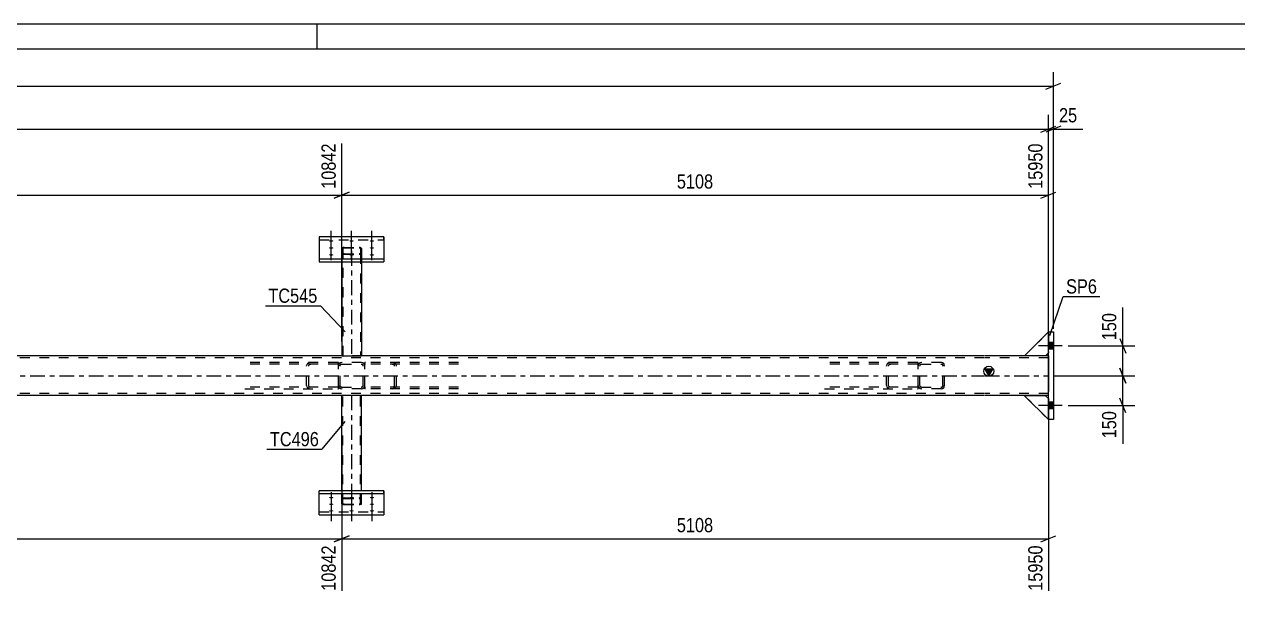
# Model space of a CAD drawing. Header units: millimetres. Extents: x 0 to 841, y 0 to 594.
# Drawn here: x 362.1 to 606.2, y 479.3 to 594 of the extents above; entities that cross this region are included whole.
import ezdxf

# ---------------------------------------------------------------- set-up
doc = ezdxf.new("R2010")
doc.units = ezdxf.units.MM
doc.linetypes.add('DXK_LINE_DOT2', pattern=[3.9198, 1.9599, -1.9599])
doc.linetypes.add('DXK_LINE_DOT3', pattern=[5.9187, 2.979, -0.9799, 0.9799, -0.9799])
doc.styles.add('Arial Narrow', font='ARIALN.TTF', dxfattribs={"height": 0.2})

# ---------------------------------------------------------------- blocks, each defined once
blk = doc.blocks.new('Unknown-761549663-1133')
at = {"color": 5, "linetype": 'Continuous'}
for p, q in [((841, 594), (0, 594)), ((421, 589), (421, 594)), ((836, 589), (5, 589))]:
    blk.add_line(p, q, dxfattribs=at)
blk = doc.blocks.new('Bolt-761549663-3953 - 3864')
at = {"linetype": 'Continuous'}
for points in [[(423.82, 550.21), (423.72, 550.22), (423.64, 550.23), (423.56, 550.24), (423.49, 550.26), (423.43, 550.29), (423.4, 550.32), (423.38, 550.35), (423.38, 550.38), (423.4, 550.41), (423.43, 550.44), (423.49, 550.46), (423.56, 550.48), (423.64, 550.5), (423.72, 550.51), (423.82, 550.51), (423.91, 550.51), (423.99, 550.5), (424.07, 550.48), (424.14, 550.46), (424.2, 550.44), (424.23, 550.41), (424.25, 550.38), (424.25, 550.35), (424.23, 550.32), (424.2, 550.29), (424.14, 550.26), (424.07, 550.24), (423.99, 550.23), (423.91, 550.22)], [(427.92, 550.21), (427.82, 550.22), (427.74, 550.23), (427.66, 550.24), (427.59, 550.26), (427.53, 550.29), (427.5, 550.32), (427.48, 550.35), (427.48, 550.38), (427.5, 550.41), (427.53, 550.44), (427.59, 550.46), (427.66, 550.48), (427.74, 550.5), (427.82, 550.51), (427.92, 550.51), (428.01, 550.51), (428.09, 550.5), (428.17, 550.48), (428.24, 550.46), (428.3, 550.44), (428.33, 550.41), (428.35, 550.38), (428.35, 550.35), (428.33, 550.32), (428.3, 550.29), (428.24, 550.26), (428.17, 550.24), (428.09, 550.23), (428.01, 550.22)], [(432.02, 550.21), (431.92, 550.22), (431.84, 550.23), (431.76, 550.24), (431.69, 550.26), (431.63, 550.29), (431.6, 550.32), (431.58, 550.35), (431.58, 550.38), (431.6, 550.41), (431.63, 550.44), (431.69, 550.46), (431.76, 550.48), (431.84, 550.5), (431.92, 550.51), (432.02, 550.51), (432.11, 550.51), (432.19, 550.5), (432.27, 550.48), (432.34, 550.46), (432.4, 550.44), (432.43, 550.41), (432.45, 550.38), (432.45, 550.35), (432.43, 550.32), (432.4, 550.29), (432.34, 550.26), (432.27, 550.24), (432.19, 550.23), (432.11, 550.22)], [(423.82, 548.81), (423.72, 548.81), (423.64, 548.82), (423.56, 548.84), (423.49, 548.86), (423.43, 548.89), (423.4, 548.91), (423.38, 548.94), (423.38, 548.98), (423.4, 549.01), (423.43, 549.04), (423.49, 549.06), (423.56, 549.08), (423.64, 549.1), (423.72, 549.11), (423.82, 549.11), (423.91, 549.11), (423.99, 549.1), (424.07, 549.08), (424.14, 549.06), (424.2, 549.04), (424.23, 549.01), (424.25, 548.98), (424.25, 548.94), (424.23, 548.91), (424.2, 548.89), (424.14, 548.86), (424.07, 548.84), (423.99, 548.82), (423.91, 548.81)], [(423.82, 547.41), (423.72, 547.41), (423.64, 547.42), (423.56, 547.44), (423.49, 547.46), (423.43, 547.48), (423.4, 547.51), (423.38, 547.54), (423.38, 547.57), (423.4, 547.6), (423.43, 547.63), (423.49, 547.66), (423.56, 547.68), (423.64, 547.7), (423.72, 547.71), (423.82, 547.71), (423.91, 547.71), (423.99, 547.7), (424.07, 547.68), (424.14, 547.66), (424.2, 547.63), (424.23, 547.6), (424.25, 547.57), (424.25, 547.54), (424.23, 547.51), (424.2, 547.48), (424.14, 547.46), (424.07, 547.44), (423.99, 547.42), (423.91, 547.41)], [(427.92, 547.41), (427.82, 547.41), (427.74, 547.42), (427.66, 547.44), (427.59, 547.46), (427.53, 547.48), (427.5, 547.51), (427.48, 547.54), (427.48, 547.57), (427.5, 547.6), (427.53, 547.63), (427.59, 547.66), (427.66, 547.68), (427.74, 547.7), (427.82, 547.71), (427.92, 547.71), (428.01, 547.71), (428.09, 547.7), (428.17, 547.68), (428.24, 547.66), (428.3, 547.63), (428.33, 547.6), (428.35, 547.57), (428.35, 547.54), (428.33, 547.51), (428.3, 547.48), (428.24, 547.46), (428.17, 547.44), (428.09, 547.42), (428.01, 547.41)], [(432.02, 548.81), (431.92, 548.81), (431.84, 548.82), (431.76, 548.84), (431.69, 548.86), (431.63, 548.89), (431.6, 548.91), (431.58, 548.94), (431.58, 548.98), (431.6, 549.01), (431.63, 549.04), (431.69, 549.06), (431.76, 549.08), (431.84, 549.1), (431.92, 549.11), (432.02, 549.11), (432.11, 549.11), (432.19, 549.1), (432.27, 549.08), (432.34, 549.06), (432.4, 549.04), (432.43, 549.01), (432.45, 548.98), (432.45, 548.94), (432.43, 548.91), (432.4, 548.89), (432.34, 548.86), (432.27, 548.84), (432.19, 548.82), (432.11, 548.81)], [(432.02, 547.41), (431.92, 547.41), (431.84, 547.42), (431.76, 547.44), (431.69, 547.46), (431.63, 547.48), (431.6, 547.51), (431.58, 547.54), (431.58, 547.57), (431.6, 547.6), (431.63, 547.63), (431.69, 547.66), (431.76, 547.68), (431.84, 547.7), (431.92, 547.71), (432.02, 547.71), (432.11, 547.71), (432.19, 547.7), (432.27, 547.68), (432.34, 547.66), (432.4, 547.63), (432.43, 547.6), (432.45, 547.57), (432.45, 547.54), (432.43, 547.51), (432.4, 547.48), (432.34, 547.46), (432.27, 547.44), (432.19, 547.42), (432.11, 547.41)]]:
    blk.add_hatch(color=1, dxfattribs=at).paths.add_polyline_path(points)
at = {"color": 1, "linetype": 'Continuous'}
for p, q in [((423.82, 549.27), (423.82, 552.39)), ((427.92, 549.27), (427.92, 552.39)), ((432.02, 549.27), (432.02, 552.39)), ((423.82, 547.87), (423.82, 550.99)), ((423.82, 546.47), (423.82, 549.59)), ((427.92, 546.47), (427.92, 549.59)), ((432.02, 547.87), (432.02, 550.99)), ((432.02, 546.47), (432.02, 549.59))]:
    blk.add_line(p, q, dxfattribs=at)
blk = doc.blocks.new('Part-761549663-3889 - 3864')
at = {"color": 7, "linetype": 'DXK_LINE_DOT2'}
for p, q in [((567.52, 519.21), (563.32, 519.21)), ((563.32, 519.21), (568.12, 514.41)), ((568.12, 518.61), (567.52, 519.21)), ((568.12, 514.41), (568.12, 518.61)), ((568.12, 518.61), (568.12, 514.41))]:
    blk.add_line(p, q, dxfattribs=at)
blk = doc.blocks.new('Part-761549663-3892 - 3864')
at = {"color": 2, "linetype": 'Continuous'}
for p, q in [((567.52, 519.21), (563.32, 519.21)), ((563.32, 519.21), (568.12, 514.41)), ((568.12, 518.61), (567.52, 519.21)), ((568.12, 514.44), (568.12, 514.41))]:
    blk.add_line(p, q, dxfattribs=at)
at = {"color": 7, "linetype": 'DXK_LINE_DOT2'}
blk.add_line((568.12, 514.41), (568.12, 518.61), dxfattribs=at)
blk = doc.blocks.new('Bolt-761549663-3868 - 3864')
at = {"linetype": 'Continuous'}
for points in [[(423.82, 498.83), (423.91, 498.83), (423.99, 498.82), (424.07, 498.8), (424.14, 498.78), (424.2, 498.76), (424.23, 498.73), (424.25, 498.7), (424.25, 498.67), (424.23, 498.64), (424.2, 498.61), (424.14, 498.59), (424.07, 498.57), (423.99, 498.56), (423.91, 498.55), (423.82, 498.54), (423.72, 498.55), (423.64, 498.56), (423.56, 498.57), (423.49, 498.59), (423.43, 498.61), (423.4, 498.64), (423.38, 498.67), (423.38, 498.7), (423.4, 498.73), (423.43, 498.76), (423.49, 498.78), (423.56, 498.8), (423.64, 498.82), (423.72, 498.83)], [(427.92, 498.83), (428.01, 498.83), (428.09, 498.82), (428.17, 498.8), (428.24, 498.78), (428.3, 498.76), (428.33, 498.73), (428.35, 498.7), (428.35, 498.67), (428.33, 498.64), (428.3, 498.61), (428.24, 498.59), (428.17, 498.57), (428.09, 498.56), (428.01, 498.55), (427.92, 498.54), (427.82, 498.55), (427.74, 498.56), (427.66, 498.57), (427.59, 498.59), (427.53, 498.61), (427.5, 498.64), (427.48, 498.67), (427.48, 498.7), (427.5, 498.73), (427.53, 498.76), (427.59, 498.78), (427.66, 498.8), (427.74, 498.82), (427.82, 498.83)], [(432.02, 498.83), (432.11, 498.83), (432.19, 498.82), (432.27, 498.8), (432.34, 498.78), (432.4, 498.76), (432.43, 498.73), (432.45, 498.7), (432.45, 498.67), (432.43, 498.64), (432.4, 498.61), (432.34, 498.59), (432.27, 498.57), (432.19, 498.56), (432.11, 498.55), (432.02, 498.54), (431.92, 498.55), (431.84, 498.56), (431.76, 498.57), (431.69, 498.59), (431.63, 498.61), (431.6, 498.64), (431.58, 498.67), (431.58, 498.7), (431.6, 498.73), (431.63, 498.76), (431.69, 498.78), (431.76, 498.8), (431.84, 498.82), (431.92, 498.83)], [(423.82, 497.5), (423.91, 497.49), (423.99, 497.48), (424.07, 497.47), (424.14, 497.45), (424.2, 497.42), (424.23, 497.4), (424.25, 497.37), (424.25, 497.34), (424.23, 497.31), (424.2, 497.28), (424.14, 497.26), (424.07, 497.24), (423.99, 497.22), (423.91, 497.21), (423.82, 497.21), (423.72, 497.21), (423.64, 497.22), (423.56, 497.24), (423.49, 497.26), (423.43, 497.28), (423.4, 497.31), (423.38, 497.34), (423.38, 497.37), (423.4, 497.4), (423.43, 497.42), (423.49, 497.45), (423.56, 497.47), (423.64, 497.48), (423.72, 497.49)], [(423.82, 496.16), (423.91, 496.16), (423.99, 496.15), (424.07, 496.13), (424.14, 496.11), (424.2, 496.09), (424.23, 496.06), (424.25, 496.03), (424.25, 496), (424.23, 495.97), (424.2, 495.95), (424.14, 495.92), (424.07, 495.9), (423.99, 495.89), (423.91, 495.88), (423.82, 495.87), (423.72, 495.88), (423.64, 495.89), (423.56, 495.9), (423.49, 495.92), (423.43, 495.95), (423.4, 495.97), (423.38, 496), (423.38, 496.03), (423.4, 496.06), (423.43, 496.09), (423.49, 496.11), (423.56, 496.13), (423.64, 496.15), (423.72, 496.16)], [(427.92, 496.16), (428.01, 496.16), (428.09, 496.15), (428.17, 496.13), (428.24, 496.11), (428.3, 496.09), (428.33, 496.06), (428.35, 496.03), (428.35, 496), (428.33, 495.97), (428.3, 495.95), (428.24, 495.92), (428.17, 495.9), (428.09, 495.89), (428.01, 495.88), (427.92, 495.87), (427.82, 495.88), (427.74, 495.89), (427.66, 495.9), (427.59, 495.92), (427.53, 495.95), (427.5, 495.97), (427.48, 496), (427.48, 496.03), (427.5, 496.06), (427.53, 496.09), (427.59, 496.11), (427.66, 496.13), (427.74, 496.15), (427.82, 496.16)], [(432.02, 497.5), (432.11, 497.49), (432.19, 497.48), (432.27, 497.47), (432.34, 497.45), (432.4, 497.42), (432.43, 497.4), (432.45, 497.37), (432.45, 497.34), (432.43, 497.31), (432.4, 497.28), (432.34, 497.26), (432.27, 497.24), (432.19, 497.22), (432.11, 497.21), (432.02, 497.21), (431.92, 497.21), (431.84, 497.22), (431.76, 497.24), (431.69, 497.26), (431.63, 497.28), (431.6, 497.31), (431.58, 497.34), (431.58, 497.37), (431.6, 497.4), (431.63, 497.42), (431.69, 497.45), (431.76, 497.47), (431.84, 497.48), (431.92, 497.49)], [(432.02, 496.16), (432.11, 496.16), (432.19, 496.15), (432.27, 496.13), (432.34, 496.11), (432.4, 496.09), (432.43, 496.06), (432.45, 496.03), (432.45, 496), (432.43, 495.97), (432.4, 495.95), (432.34, 495.92), (432.27, 495.9), (432.19, 495.89), (432.11, 495.88), (432.02, 495.87), (431.92, 495.88), (431.84, 495.89), (431.76, 495.9), (431.69, 495.92), (431.63, 495.95), (431.6, 495.97), (431.58, 496), (431.58, 496.03), (431.6, 496.06), (431.63, 496.09), (431.69, 496.11), (431.76, 496.13), (431.84, 496.15), (431.92, 496.16)]]:
    blk.add_hatch(color=1, dxfattribs=at).paths.add_polyline_path(points)
at = {"color": 1, "linetype": 'Continuous'}
for p, q in [((423.82, 499.78), (423.82, 496.64)), ((423.82, 498.45), (423.82, 495.31)), ((427.92, 499.78), (427.92, 496.64)), ((432.02, 499.78), (432.02, 496.64)), ((432.02, 498.45), (432.02, 495.31)), ((423.82, 497.11), (423.82, 493.97)), ((427.92, 497.11), (427.92, 493.97)), ((432.02, 497.11), (432.02, 493.97))]:
    blk.add_line(p, q, dxfattribs=at)
blk = doc.blocks.new('Part-761549663-3944 - 3864')
at = {"color": 7, "linetype": 'DXK_LINE_DOT2'}
for p, q in [((425.95, 548.94), (425.92, 548.88)), ((425.92, 548.88), (425.92, 546.14)), ((425.92, 547.84), (425.92, 546.14)), ((425.92, 547.84), (425.95, 547.78)), ((426.06, 549), (425.95, 548.94)), ((425.95, 547.78), (426.06, 547.72)), ((426.21, 549.03), (426.06, 549)), ((426.06, 547.72), (426.21, 547.69)), ((426.16, 548.88), (426.17, 548.91)), ((426.16, 548.88), (426.16, 527.24)), ((426.17, 547.81), (426.16, 547.84)), ((426.16, 527.24), (426.16, 547.7)), ((426.17, 548.91), (426.23, 548.94)), ((426.23, 547.78), (426.17, 547.81)), ((426.4, 549.04), (426.21, 549.03)), ((426.21, 547.69), (426.4, 547.68)), ((426.23, 548.94), (426.3, 548.95)), ((426.3, 547.76), (426.23, 547.78)), ((426.3, 548.95), (426.4, 548.96)), ((426.4, 547.76), (426.3, 547.76)), ((426.4, 549.04), (429.44, 549.04)), ((426.4, 548.96), (429.44, 548.96)), ((426.4, 547.76), (429.44, 547.76)), ((426.4, 547.68), (429.44, 547.68)), ((429.62, 549.03), (429.44, 549.04)), ((429.44, 548.96), (429.53, 548.95)), ((429.53, 547.76), (429.44, 547.76)), ((429.44, 547.68), (429.62, 547.69)), ((429.53, 548.95), (429.61, 548.94)), ((429.61, 547.78), (429.53, 547.76)), ((429.61, 548.94), (429.66, 548.91)), ((429.66, 547.81), (429.61, 547.78)), ((429.78, 549), (429.62, 549.03)), ((429.62, 547.69), (429.78, 547.72)), ((429.66, 548.91), (429.68, 548.88)), ((429.68, 547.84), (429.66, 547.81)), ((429.68, 548.88), (429.68, 547.7)), ((429.68, 547.7), (429.68, 527.24)), ((429.88, 548.94), (429.78, 549)), ((429.78, 547.72), (429.88, 547.78)), ((429.92, 548.88), (429.88, 548.94)), ((429.88, 547.78), (429.92, 547.84)), ((429.92, 548.88), (429.92, 547.84)), ((429.92, 547.84), (429.92, 546.14)), ((429.44, 527.24), (429.44, 527.24)), ((429.44, 527.24), (429.44, 527.24)), ((429.66, 527.24), (429.62, 527.24)), ((429.66, 527.24), (429.62, 527.24)), ((429.62, 527.24), (429.62, 527.24)), ((429.68, 527.24), (429.66, 527.24)), ((429.66, 527.24), (429.68, 527.24)), ((429.78, 527.24), (429.78, 527.24)), ((429.88, 527.24), (429.88, 527.24))]:
    blk.add_line(p, q, dxfattribs=at)
at = {"color": 7, "linetype": 'DXK_LINE_DOT3'}
blk.add_line((427.92, 548.36), (427.92, 527.24), dxfattribs=at)
at = {"color": 2, "linetype": 'Continuous'}
for p, q in [((425.92, 546.14), (425.92, 527.24)), ((429.92, 546.14), (429.92, 527.24)), ((425.92, 527.24), (429.92, 527.24))]:
    blk.add_line(p, q, dxfattribs=at)
blk = doc.blocks.new('Part-761549663-3880 - 3864')
at = {"color": 2, "linetype": 'Continuous'}
for p, q in [((568.12, 514.44), (568.12, 532.04)), ((568.12, 532.04), (569.12, 532.04)), ((569.12, 532.04), (569.12, 514.44)), ((569.12, 514.44), (568.12, 514.44))]:
    blk.add_line(p, q, dxfattribs=at)
at = {"color": 7, "linetype": 'DXK_LINE_DOT2'}
for p, q in [((568.12, 514.44), (568.12, 532.04)), ((569.12, 532.04), (569.12, 514.44))]:
    blk.add_line(p, q, dxfattribs=at)
blk = doc.blocks.new('Part-761549663-3895 - 3864')
at = {"color": 2, "linetype": 'Continuous'}
for p, q in [((563.32, 527.24), (568.12, 532.04)), ((568.12, 527.84), (567.52, 527.24)), ((567.52, 527.24), (563.32, 527.24))]:
    blk.add_line(p, q, dxfattribs=at)
at = {"color": 7, "linetype": 'DXK_LINE_DOT2'}
for p, q in [((568.12, 527.84), (568.12, 532.04)), ((568.12, 532.04), (568.12, 527.84))]:
    blk.add_line(p, q, dxfattribs=at)
blk = doc.blocks.new('Part-761549663-3898 - 3864')
at = {"color": 7, "linetype": 'DXK_LINE_DOT2'}
for p, q in [((563.32, 527.24), (568.12, 532.04)), ((568.12, 532.04), (568.12, 527.84)), ((568.12, 527.84), (568.12, 532.04)), ((568.12, 527.84), (567.52, 527.24)), ((567.52, 527.24), (563.32, 527.24))]:
    blk.add_line(p, q, dxfattribs=at)
blk = doc.blocks.new('Part-761549663-3902 - 3864')
at = {"color": 7, "linetype": 'DXK_LINE_DOT2'}
for p, q in [((563.32, 527.24), (568.12, 532.04)), ((568.12, 532.04), (568.12, 527.84)), ((568.12, 527.84), (568.12, 532.04)), ((568.12, 527.84), (567.52, 527.24)), ((567.52, 527.24), (563.32, 527.24))]:
    blk.add_line(p, q, dxfattribs=at)
blk = doc.blocks.new('Part-761549663-3903 - 3864')
at = {"color": 2, "linetype": 'Continuous'}
for p, q in [((434.42, 500.07), (421.42, 500.07)), ((421.42, 499.47), (421.42, 500.07)), ((434.42, 499.47), (421.42, 499.47)), ((421.42, 495.24), (421.42, 499.47)), ((434.42, 500.07), (434.42, 499.47)), ((434.42, 499.47), (434.42, 495.24)), ((421.42, 495.24), (434.42, 495.24))]:
    blk.add_line(p, q, dxfattribs=at)
at = {"color": 7, "linetype": 'DXK_LINE_DOT2'}
for p, q in [((421.42, 499.47), (421.42, 500.07)), ((434.42, 499.47), (434.42, 500.07)), ((421.42, 495.84), (434.42, 495.84))]:
    blk.add_line(p, q, dxfattribs=at)
blk = doc.blocks.new('Part-761549663-3974 - 3864')
at = {"linetype": 'Continuous'}
blk.add_hatch(color=2, dxfattribs=at).paths.add_polyline_path([(556.12, 523.24), (555.32, 524.64), (556.92, 524.64)])
at = {"color": 7, "linetype": 'DXK_LINE_DOT2'}
for p, q in [((555.22, 526.84), (67.28, 526.84)), ((429.92, 527.24), (425.92, 527.24)), ((568.12, 526.84), (555.32, 526.84)), ((567.52, 527.24), (563.32, 527.24)), ((568.12, 527.24), (568.12, 526.44)), ((568.12, 527.24), (568.12, 527.01)), ((555.22, 519.64), (67.28, 519.64)), ((429.92, 519.24), (425.92, 519.24)), ((568.12, 519.64), (555.32, 519.64)), ((568.12, 519.24), (568.12, 520.04)), ((568.12, 519.24), (568.12, 519.3))]:
    blk.add_line(p, q, dxfattribs=at)
at = {"color": 2, "linetype": 'Continuous'}
for p, q in [((425.92, 527.24), (196.58, 527.24)), ((555.22, 527.24), (429.92, 527.24)), ((563.32, 527.24), (555.32, 527.24)), ((568.12, 527.24), (567.52, 527.24)), ((568.12, 526.44), (568.12, 520.04)), ((556.12, 523.24), (555.32, 524.64)), ((555.32, 524.64), (556.92, 524.64)), ((556.92, 524.64), (556.12, 523.24)), ((425.92, 519.24), (196.58, 519.24)), ((555.22, 519.24), (429.92, 519.24)), ((568.12, 519.24), (555.32, 519.24))]:
    blk.add_line(p, q, dxfattribs=at)
at = {"color": 7, "linetype": 'DXK_LINE_DOT3'}
for p, q in [((67.28, 523.24), (555.22, 523.24)), ((555.32, 523.24), (568.12, 523.24))]:
    blk.add_line(p, q, dxfattribs=at)
at = {"color": 2, "linetype": 'Continuous'}
blk.add_circle((556.12, 524.14), 1, dxfattribs=at)
blk = doc.blocks.new('Part-761549663-3910 - 3864')
at = {"color": 7, "linetype": 'DXK_LINE_DOT2'}
for p, q in [((567.52, 519.21), (563.32, 519.21)), ((563.32, 519.21), (568.12, 514.41)), ((568.12, 518.61), (567.52, 519.21)), ((568.12, 514.41), (568.12, 518.61)), ((568.12, 518.61), (568.12, 514.41))]:
    blk.add_line(p, q, dxfattribs=at)
blk = doc.blocks.new('Part-761549663-3916 - 3864')
at = {"color": 7, "linetype": 'DXK_LINE_DOT2'}
for p, q in [((430.69, 525.88), (430.56, 525.86)), ((430.56, 520.62), (430.56, 525.86)), ((430.69, 525.56), (430.56, 525.54)), ((449.41, 525.88), (430.69, 525.88)), ((449.41, 525.56), (430.69, 525.56)), ((436.44, 525.83), (436.11, 525.88)), ((436.11, 525.56), (436.28, 525.54)), ((436.51, 525.36), (436.55, 525.24)), ((436.55, 521.24), (436.55, 525.24)), ((436.98, 525.24), (436.91, 525.49)), ((436.98, 521.24), (436.98, 525.24)), ((430.56, 520.94), (430.69, 520.92)), ((430.69, 520.6), (430.56, 520.62)), ((449.41, 520.92), (430.69, 520.92)), ((449.41, 520.6), (430.69, 520.6)), ((436.28, 520.95), (436.11, 520.92)), ((436.11, 520.6), (436.44, 520.65)), ((436.55, 521.24), (436.51, 521.12)), ((436.91, 521), (436.98, 521.24))]:
    blk.add_line(p, q, dxfattribs=at)
for centre, radius, start, end in [((436.18, 525.16), 0.396, 31.978, 75.1661), ((436.24, 525.07), 0.792, 31.978, 75.1661), ((436.18, 521.33), 0.396, 284.8339, 328.022), ((436.24, 521.42), 0.792, 284.8339, 328.022)]:
    blk.add_arc(centre, radius, start, end, dxfattribs=at)
blk = doc.blocks.new('Part-761549663-3918 - 3864')
at = {"color": 7, "linetype": 'DXK_LINE_DOT2'}
for p, q in [((425.14, 525.88), (406.42, 525.88)), ((425.14, 525.56), (406.42, 525.56)), ((418.92, 525.49), (418.85, 525.24)), ((418.85, 521.24), (418.85, 525.24)), ((419.29, 525.24), (419.32, 525.36)), ((419.29, 521.24), (419.29, 525.24)), ((419.72, 525.88), (419.39, 525.83)), ((419.55, 525.54), (419.72, 525.56)), ((425.28, 525.86), (425.14, 525.88)), ((425.14, 525.56), (425.28, 525.54)), ((425.28, 520.62), (425.28, 525.86)), ((425.14, 520.92), (406.42, 520.92)), ((406.42, 520.6), (425.14, 520.6)), ((418.85, 521.24), (418.92, 521)), ((419.32, 521.12), (419.29, 521.24)), ((419.39, 520.65), (419.72, 520.6)), ((419.72, 520.92), (419.55, 520.95)), ((425.14, 520.92), (425.28, 520.94)), ((425.14, 520.6), (425.28, 520.62))]:
    blk.add_line(p, q, dxfattribs=at)
for centre, radius, start, end in [((419.59, 525.07), 0.792, 104.8339, 148.0221), ((419.66, 525.16), 0.396, 104.8339, 148.0221), ((419.59, 521.42), 0.792, 211.9779, 255.1661), ((419.66, 521.33), 0.396, 211.9779, 255.1661)]:
    blk.add_arc(centre, radius, start, end, dxfattribs=at)
blk = doc.blocks.new('Part-761549663-3919 - 3864')
at = {"color": 7, "linetype": 'DXK_LINE_DOT2'}
for p, q in [((541.81, 525.88), (523.09, 525.88)), ((541.81, 525.56), (523.09, 525.56)), ((535.59, 525.49), (535.52, 525.24)), ((535.52, 521.24), (535.52, 525.24)), ((535.95, 525.24), (535.99, 525.36)), ((535.95, 521.24), (535.95, 525.24)), ((536.39, 525.88), (536.06, 525.83)), ((536.22, 525.54), (536.39, 525.56)), ((541.94, 525.86), (541.81, 525.88)), ((541.81, 525.56), (541.94, 525.54)), ((541.94, 520.62), (541.94, 525.86)), ((541.81, 520.92), (523.09, 520.92)), ((523.09, 520.6), (541.81, 520.6)), ((535.52, 521.24), (535.59, 521)), ((535.99, 521.12), (535.95, 521.24)), ((536.06, 520.65), (536.39, 520.6)), ((536.39, 520.92), (536.22, 520.95)), ((541.81, 520.92), (541.94, 520.94)), ((541.81, 520.6), (541.94, 520.62))]:
    blk.add_line(p, q, dxfattribs=at)
for centre, radius, start, end in [((536.26, 525.07), 0.792, 104.8339, 148.0221), ((536.32, 525.16), 0.396, 104.8339, 148.0221), ((536.26, 521.42), 0.792, 211.9779, 255.1661), ((536.32, 521.33), 0.396, 211.9779, 255.1661)]:
    blk.add_arc(centre, radius, start, end, dxfattribs=at)
blk = doc.blocks.new('Part-761549663-3926 - 3864')
at = {"color": 2, "linetype": 'Continuous'}
for p, q in [((425.92, 500.07), (425.92, 519.24)), ((429.92, 519.24), (425.92, 519.24)), ((429.92, 500.07), (429.92, 519.24))]:
    blk.add_line(p, q, dxfattribs=at)
at = {"color": 7, "linetype": 'DXK_LINE_DOT2'}
for p, q in [((426.16, 497.46), (426.16, 519.24)), ((429.44, 519.24), (429.44, 519.24)), ((429.44, 519.24), (429.44, 519.24)), ((429.61, 519.24), (429.62, 519.24)), ((429.62, 519.24), (429.66, 519.24)), ((429.66, 519.24), (429.68, 519.24)), ((429.68, 497.46), (429.68, 519.24)), ((425.92, 497.46), (425.92, 500.07)), ((425.95, 498.51), (425.92, 498.45)), ((426.06, 498.56), (425.95, 498.51)), ((426.21, 498.6), (426.06, 498.56)), ((426.16, 498.45), (426.17, 498.48)), ((426.17, 498.48), (426.23, 498.51)), ((426.4, 498.61), (426.21, 498.6)), ((426.23, 498.51), (426.3, 498.52)), ((426.3, 498.52), (426.4, 498.53)), ((426.4, 498.61), (429.44, 498.61)), ((426.4, 498.53), (429.44, 498.53)), ((429.62, 498.6), (429.44, 498.61)), ((429.44, 498.53), (429.53, 498.52)), ((429.53, 498.52), (429.61, 498.51)), ((429.61, 498.51), (429.66, 498.48)), ((429.78, 498.56), (429.62, 498.6)), ((429.66, 498.48), (429.68, 498.45)), ((429.88, 498.51), (429.78, 498.56)), ((429.92, 498.45), (429.88, 498.51)), ((429.92, 497.46), (429.92, 500.07)), ((425.92, 497.46), (425.95, 497.4)), ((425.95, 497.4), (426.06, 497.35)), ((426.06, 497.35), (426.21, 497.32)), ((426.17, 497.43), (426.16, 497.46)), ((426.23, 497.41), (426.17, 497.43)), ((426.21, 497.32), (426.4, 497.31)), ((426.3, 497.39), (426.23, 497.41)), ((426.4, 497.38), (426.3, 497.39)), ((426.4, 497.38), (429.44, 497.38)), ((426.4, 497.31), (429.44, 497.31)), ((429.53, 497.39), (429.44, 497.38)), ((429.44, 497.31), (429.62, 497.32)), ((429.61, 497.41), (429.53, 497.39)), ((429.66, 497.43), (429.61, 497.41)), ((429.62, 497.32), (429.78, 497.35)), ((429.68, 497.46), (429.66, 497.43)), ((429.78, 497.35), (429.88, 497.4)), ((429.88, 497.4), (429.92, 497.46))]:
    blk.add_line(p, q, dxfattribs=at)
at = {"color": 7, "linetype": 'DXK_LINE_DOT3'}
blk.add_line((427.92, 519.24), (427.92, 497.96), dxfattribs=at)
blk = doc.blocks.new('Part-761549663-3991 - 3864')
at = {"color": 2, "linetype": 'Continuous'}
for p, q in [((434.42, 551.18), (421.42, 551.18)), ((421.42, 551.18), (421.42, 546.14)), ((434.42, 551.18), (434.42, 546.14)), ((421.42, 546.74), (434.42, 546.74)), ((421.42, 546.14), (434.42, 546.14))]:
    blk.add_line(p, q, dxfattribs=at)
at = {"color": 7, "linetype": 'DXK_LINE_DOT2'}
for p, q in [((421.42, 551.18), (421.42, 550.58)), ((421.42, 550.58), (434.42, 550.58)), ((434.42, 550.58), (434.42, 551.18))]:
    blk.add_line(p, q, dxfattribs=at)
blk = doc.blocks.new('Part-761549663-3927 - 3864')
at = {"color": 7, "linetype": 'DXK_LINE_DOT2'}
for p, q in [((425.33, 525.49), (425.28, 525.24)), ((425.28, 521.24), (425.28, 525.24)), ((425.28, 525.24), (425.28, 525.24)), ((425.6, 525.24), (425.62, 525.36)), ((425.6, 525.24), (425.6, 525.24)), ((425.6, 521.24), (425.6, 525.24)), ((425.92, 525.88), (425.67, 525.83)), ((425.79, 525.54), (425.92, 525.56)), ((429.92, 525.88), (425.92, 525.88)), ((425.92, 525.56), (425.92, 525.56)), ((425.92, 525.56), (429.92, 525.56)), ((430.16, 525.83), (429.92, 525.88)), ((429.92, 525.56), (429.92, 525.56)), ((429.92, 525.56), (430.04, 525.54)), ((430.21, 525.36), (430.24, 525.24)), ((430.24, 525.24), (430.24, 525.24)), ((430.24, 521.24), (430.24, 525.24)), ((430.56, 525.24), (430.51, 525.49)), ((430.56, 521.24), (430.56, 525.24)), ((430.56, 525.24), (430.56, 525.24)), ((425.28, 521.24), (425.28, 521.24)), ((425.28, 521.24), (425.33, 521)), ((425.6, 521.24), (425.6, 521.24)), ((425.62, 521.12), (425.6, 521.24)), ((425.67, 520.65), (425.92, 520.6)), ((425.92, 520.92), (425.79, 520.95)), ((425.92, 520.92), (425.92, 520.92)), ((425.92, 520.92), (429.92, 520.92)), ((429.92, 520.6), (425.92, 520.6)), ((430.04, 520.95), (429.92, 520.92)), ((429.92, 520.92), (429.92, 520.92)), ((429.92, 520.6), (430.16, 520.65)), ((430.24, 521.24), (430.21, 521.12)), ((430.24, 521.24), (430.24, 521.24)), ((430.51, 521), (430.56, 521.24)), ((430.56, 521.24), (430.56, 521.24))]:
    blk.add_line(p, q, dxfattribs=at)
for centre, radius, start, end in [((425.92, 525.24), 0.64, 112.5, 157.5), ((425.92, 525.24), 0.32, 112.5, 157.5), ((429.92, 525.24), 0.32, 22.5, 67.5), ((429.92, 525.24), 0.64, 22.5, 67.5), ((425.92, 521.24), 0.64, 202.5, 247.5), ((425.92, 521.24), 0.32, 202.5, 247.5), ((429.92, 521.24), 0.32, 292.5, 337.5), ((429.92, 521.24), 0.64, 292.5, 337.5)]:
    blk.add_arc(centre, radius, start, end, dxfattribs=at)
blk = doc.blocks.new('Bolt-761549663-3992 - 3864')
at = {"linetype": 'Continuous'}
for points in [[(568.12, 529.9), (568.12, 528.58), (569.12, 528.58), (569.12, 529.9)], [(568.12, 529.9), (568.12, 528.58), (569.12, 528.58), (569.12, 529.9)], [(568.12, 517.9), (568.12, 516.58), (569.12, 516.58), (569.12, 517.9)], [(568.12, 517.9), (568.12, 516.58), (569.12, 516.58), (569.12, 517.9)]]:
    blk.add_hatch(color=1, dxfattribs=at).paths.add_polyline_path(points)
at = {"color": 1, "linetype": 'Continuous'}
for p, q in [((569.12, 529.9), (568.12, 529.9)), ((569.12, 529.9), (568.12, 529.9)), ((570.88, 529.24), (566.12, 529.24)), ((570.88, 529.24), (566.12, 529.24)), ((569.12, 528.58), (568.12, 528.58)), ((569.12, 528.58), (568.12, 528.58)), ((569.12, 517.9), (568.12, 517.9)), ((569.12, 517.9), (568.12, 517.9)), ((570.88, 517.24), (566.12, 517.24)), ((570.88, 517.24), (566.12, 517.24)), ((569.12, 516.58), (568.12, 516.58)), ((569.12, 516.58), (568.12, 516.58))]:
    blk.add_line(p, q, dxfattribs=at)
blk = doc.blocks.new('Part-761549663-3933 - 3864')
at = {"color": 7, "linetype": 'DXK_LINE_DOT2'}
for p, q in [((541.99, 525.49), (541.94, 525.24)), ((541.94, 521.24), (541.94, 525.24)), ((541.94, 525.24), (541.94, 525.24)), ((542.26, 525.24), (542.29, 525.36)), ((542.26, 525.24), (542.26, 525.24)), ((542.26, 521.24), (542.26, 525.24)), ((542.58, 525.88), (542.34, 525.83)), ((542.46, 525.54), (542.58, 525.56)), ((546.58, 525.88), (542.58, 525.88)), ((542.58, 525.56), (542.58, 525.56)), ((542.58, 525.56), (546.58, 525.56)), ((546.83, 525.83), (546.58, 525.88)), ((546.58, 525.56), (546.58, 525.56)), ((546.58, 525.56), (546.71, 525.54)), ((546.88, 525.36), (546.9, 525.24)), ((546.9, 525.24), (546.9, 525.24)), ((546.9, 521.24), (546.9, 525.24)), ((547.22, 525.24), (547.17, 525.49)), ((547.22, 521.24), (547.22, 525.24)), ((547.22, 525.24), (547.22, 525.24)), ((541.94, 521.24), (541.94, 521.24)), ((541.94, 521.24), (541.99, 521)), ((542.26, 521.24), (542.26, 521.24)), ((542.29, 521.12), (542.26, 521.24)), ((542.34, 520.65), (542.58, 520.6)), ((542.58, 520.92), (542.46, 520.95)), ((542.58, 520.92), (542.58, 520.92)), ((542.58, 520.92), (546.58, 520.92)), ((546.58, 520.6), (542.58, 520.6)), ((546.71, 520.95), (546.58, 520.92)), ((546.58, 520.92), (546.58, 520.92)), ((546.58, 520.6), (546.83, 520.65)), ((546.9, 521.24), (546.88, 521.12)), ((546.9, 521.24), (546.9, 521.24)), ((547.17, 521), (547.22, 521.24)), ((547.22, 521.24), (547.22, 521.24))]:
    blk.add_line(p, q, dxfattribs=at)
for centre, radius, start, end in [((542.58, 525.24), 0.64, 112.5, 157.5), ((542.58, 525.24), 0.32, 112.5, 157.5), ((546.58, 525.24), 0.32, 22.5, 67.5), ((546.58, 525.24), 0.64, 22.5, 67.5), ((542.58, 521.24), 0.64, 202.5, 247.5), ((542.58, 521.24), 0.32, 202.5, 247.5), ((546.58, 521.24), 0.32, 292.5, 337.5), ((546.58, 521.24), 0.64, 292.5, 337.5)]:
    blk.add_arc(centre, radius, start, end, dxfattribs=at)
blk = doc.blocks.new('StraightDimension-761549663-4023 - 3864')
at = {"color": 7, "linetype": 'Continuous'}
for p, q in [((569.12, 523.24), (585.52, 523.24)), ((582.52, 524.74), (583.72, 521.74)), ((583.12, 517.24), (583.12, 523.24)), ((583.72, 515.74), (582.52, 518.74)), ((572.12, 517.24), (585.52, 517.24))]:
    blk.add_line(p, q, dxfattribs=at)
at = {"color": 0}
blk.add_wipeout([(582.37, 516.72), (578.17, 516.72), (578.17, 510.03), (582.37, 510.03)], dxfattribs=at)
at = {"color": 7, "linetype": 'Continuous'}
blk.add_line((583.12, 517.24), (583.12, 509.51), dxfattribs=at)
blk.add_line((583.12, 517.24), (583.12, 509.51), dxfattribs=at)
at = {"color": 3, "style": 'Arial Narrow'}
blk.add_text('150', height=2.863, rotation=90.0002, dxfattribs=at).set_placement((581.77, 510.63))
blk = doc.blocks.new('StraightDimension-761549663-4232 - 3864')
at = {"color": 7, "linetype": 'Continuous'}
for p, q in [((569.12, 532.69), (569.12, 584.37)), ((53.38, 581.52), (569.12, 581.52)), ((567.62, 580.92), (570.62, 582.12))]:
    blk.add_line(p, q, dxfattribs=at)
blk = doc.blocks.new('StraightDimension-761549663-4034 - 3864')
at = {"color": 7, "linetype": 'Continuous'}
for p, q in [((582.52, 530.74), (583.72, 527.74)), ((572.12, 529.24), (585.52, 529.24)), ((583.12, 523.24), (583.12, 529.24)), ((569.12, 523.24), (585.52, 523.24)), ((583.72, 521.74), (582.52, 524.74))]:
    blk.add_line(p, q, dxfattribs=at)
at = {"color": 0}
blk.add_wipeout([(582.37, 536.45), (578.17, 536.45), (578.17, 529.77), (582.37, 529.77)], dxfattribs=at)
at = {"color": 7, "linetype": 'Continuous'}
blk.add_line((583.12, 529.24), (583.12, 536.98), dxfattribs=at)
blk.add_line((583.12, 529.24), (583.12, 536.98), dxfattribs=at)
at = {"color": 3, "style": 'Arial Narrow'}
blk.add_text('150', height=2.863, rotation=90.0002, dxfattribs=at).set_placement((581.77, 530.37))
blk = doc.blocks.new('StraightDimension-761549663-4066 - 3864')
at = {"color": 7, "linetype": 'Continuous'}
for p, q in [((425.92, 530.14), (425.92, 570)), ((192.58, 533.04), (192.58, 568.17)), ((194.08, 560.16), (191.08, 558.96)), ((192.58, 559.56), (425.92, 559.56)), ((424.42, 558.96), (427.42, 560.16))]:
    blk.add_line(p, q, dxfattribs=at)
at = {"color": 0, "linetype": 'Continuous'}
blk.add_wipeout([(425.32, 570.6), (421.12, 570.6), (421.12, 560.26), (425.32, 560.26)], dxfattribs=at)
at = {"color": 0}
blk.add_wipeout([(313.51, 560.31), (313.51, 564.51), (304.99, 564.51), (304.99, 560.31)], dxfattribs=at)
at = {"color": 3, "linetype": 'Continuous', "style": 'Arial Narrow'}
blk.add_text('10842', height=2.863, rotation=90.0002, dxfattribs=at).set_placement((424.72, 560.86))
at = {"color": 3, "style": 'Arial Narrow'}
blk.add_text('5833', height=2.863, dxfattribs=at).set_placement((305.59, 560.91))
blk = doc.blocks.new('StraightDimension-761549663-4089 - 3864')
at = {"color": 7, "linetype": 'Continuous'}
for p, q in [((425.92, 530.14), (425.92, 570)), ((568.12, 528.24), (568.12, 570)), ((427.42, 560.16), (424.42, 558.96)), ((425.92, 559.56), (568.12, 559.56)), ((566.62, 558.96), (569.62, 560.16))]:
    blk.add_line(p, q, dxfattribs=at)
at = {"color": 0, "linetype": 'Continuous'}
blk.add_wipeout([(567.52, 570.6), (563.32, 570.6), (563.32, 560.26), (567.52, 560.26)], dxfattribs=at)
at = {"color": 0}
blk.add_wipeout([(501.28, 560.31), (501.28, 564.51), (492.76, 564.51), (492.76, 560.31)], dxfattribs=at)
at = {"color": 3, "linetype": 'Continuous', "style": 'Arial Narrow'}
blk.add_text('15950', height=2.863, rotation=90.0002, dxfattribs=at).set_placement((566.92, 560.86))
at = {"color": 3, "style": 'Arial Narrow'}
blk.add_text('5108', height=2.863, dxfattribs=at).set_placement((493.36, 560.91))
blk = doc.blocks.new('StraightDimension-761549663-4113 - 3864')
at = {"color": 7, "linetype": 'Continuous'}
for p, q in [((568.12, 518.21), (568.12, 479.93)), ((425.92, 510.15), (425.92, 479.93)), ((427.42, 490.97), (424.42, 489.77)), ((566.62, 489.77), (569.62, 490.97)), ((425.92, 490.37), (568.12, 490.37))]:
    blk.add_line(p, q, dxfattribs=at)
at = {"color": 0}
blk.add_wipeout([(501.28, 491.12), (501.28, 495.32), (492.76, 495.32), (492.76, 491.12)], dxfattribs=at)
at = {"color": 0, "linetype": 'Continuous'}
blk.add_wipeout([(567.52, 489.67), (563.32, 489.67), (563.32, 479.33), (567.52, 479.33)], dxfattribs=at)
at = {"color": 3, "style": 'Arial Narrow'}
blk.add_text('5108', height=2.863, dxfattribs=at).set_placement((493.36, 491.72))
at = {"color": 3, "linetype": 'Continuous', "style": 'Arial Narrow'}
blk.add_text('15950', height=2.863, rotation=90.0002, dxfattribs=at).set_placement((566.92, 479.93))
blk = doc.blocks.new('StraightDimension-761549663-4129 - 3864')
at = {"color": 7, "linetype": 'Continuous'}
for p, q in [((192.58, 507.93), (192.58, 481.76)), ((425.92, 510.15), (425.92, 479.93)), ((194.08, 490.97), (191.08, 489.77)), ((424.42, 489.77), (427.42, 490.97)), ((192.58, 490.37), (425.92, 490.37))]:
    blk.add_line(p, q, dxfattribs=at)
at = {"color": 0}
blk.add_wipeout([(313.51, 491.12), (313.51, 495.32), (304.99, 495.32), (304.99, 491.12)], dxfattribs=at)
at = {"color": 0, "linetype": 'Continuous'}
blk.add_wipeout([(425.32, 489.67), (421.12, 489.67), (421.12, 479.33), (425.32, 479.33)], dxfattribs=at)
at = {"color": 3, "style": 'Arial Narrow'}
blk.add_text('5833', height=2.863, dxfattribs=at).set_placement((305.59, 491.72))
at = {"color": 3, "linetype": 'Continuous', "style": 'Arial Narrow'}
blk.add_text('10842', height=2.863, rotation=90.0002, dxfattribs=at).set_placement((424.72, 479.93))
blk = doc.blocks.new('StraightDimension-761549663-4176 - 3864')
at = {"color": 7, "linetype": 'Continuous'}
for p, q in [((568.12, 533.04), (568.12, 575.75)), ((54.38, 572.9), (568.12, 572.9)), ((566.62, 572.3), (569.62, 573.5))]:
    blk.add_line(p, q, dxfattribs=at)
blk = doc.blocks.new('StraightDimension-761549663-4207 - 3864')
at = {"color": 7, "linetype": 'Continuous'}
for p, q in [((568.12, 533.04), (568.12, 575.75)), ((569.12, 533.04), (569.12, 575.75)), ((566.62, 572.3), (569.62, 573.5)), ((570.62, 573.5), (567.62, 572.3)), ((568.12, 572.9), (569.12, 572.9))]:
    blk.add_line(p, q, dxfattribs=at)
at = {"color": 0}
blk.add_wipeout([(574.5, 573.65), (574.5, 577.85), (569.65, 577.85), (569.65, 573.65)], dxfattribs=at)
at = {"color": 7, "linetype": 'Continuous'}
blk.add_line((569.12, 572.9), (575.03, 572.9), dxfattribs=at)
blk.add_line((569.12, 572.9), (575.03, 572.9), dxfattribs=at)
at = {"color": 3, "style": 'Arial Narrow'}
blk.add_text('25', height=2.863, dxfattribs=at).set_placement((570.25, 574.25))
blk = doc.blocks.new('Mark-761549663-3940 - 3864')
at = {"color": 0}
blk.add_wipeout([(421.04, 537.91), (421.04, 540.91), (411.17, 540.91), (411.17, 537.91)], dxfattribs=at)
blk.add_wipeout([(421.04, 537.91), (421.04, 540.91), (411.17, 540.91), (411.17, 537.91)], dxfattribs=at)
at = {"color": 30, "linetype": 'Continuous'}
for p in [(410.57, 537.31), (426.6, 532.1)]:
    blk.add_line(p, (421.64, 537.31), dxfattribs=at)
at = {"color": 3, "style": 'Arial Narrow'}
blk.add_text('TC545', height=2.863, dxfattribs=at).set_placement((411.17, 537.91))
blk = doc.blocks.new('Mark-761549663-3876 - 3864')
at = {"color": 0}
blk.add_wipeout([(577.89, 539.78), (577.89, 542.78), (571.68, 542.78), (571.68, 539.78)], dxfattribs=at)
blk.add_wipeout([(577.89, 539.78), (577.89, 542.78), (571.68, 542.78), (571.68, 539.78)], dxfattribs=at)
at = {"color": 30, "linetype": 'Continuous'}
for p, q in [((568.41, 531.33), (571.08, 539.18)), ((571.08, 539.18), (578.49, 539.18))]:
    blk.add_line(p, q, dxfattribs=at)
at = {"color": 3, "style": 'Arial Narrow'}
blk.add_text('SP6', height=2.863, dxfattribs=at).set_placement((571.68, 539.78))
blk = doc.blocks.new('Mark-761549663-3922 - 3864')
at = {"color": 0}
blk.add_wipeout([(421.34, 509.03), (421.34, 512.03), (411.48, 512.03), (411.48, 509.03)], dxfattribs=at)
blk.add_wipeout([(421.34, 509.03), (421.34, 512.03), (411.48, 512.03), (411.48, 509.03)], dxfattribs=at)
at = {"color": 30, "linetype": 'Continuous'}
for p in [(426.57, 514), (410.88, 508.43)]:
    blk.add_line(p, (421.94, 508.43), dxfattribs=at)
at = {"color": 3, "style": 'Arial Narrow'}
blk.add_text('TC496', height=2.863, dxfattribs=at).set_placement((411.48, 509.03))

msp = doc.modelspace()

# ---------------------------------------------------------------- block references
for name in ['Unknown-761549663-1133', 'Bolt-761549663-3953 - 3864', 'Part-761549663-3991 - 3864', 'Part-761549663-3944 - 3864', 'Part-761549663-3895 - 3864', 'Part-761549663-3898 - 3864', 'Part-761549663-3902 - 3864', 'Bolt-761549663-3992 - 3864', 'Part-761549663-3880 - 3864', 'Part-761549663-3974 - 3864', 'Part-761549663-3918 - 3864', 'Part-761549663-3927 - 3864', 'Part-761549663-3916 - 3864', 'Part-761549663-3919 - 3864', 'Part-761549663-3933 - 3864', 'Part-761549663-3926 - 3864', 'Part-761549663-3889 - 3864', 'Part-761549663-3892 - 3864', 'Part-761549663-3910 - 3864', 'Part-761549663-3903 - 3864', 'Bolt-761549663-3868 - 3864']:
    msp.add_blockref(name, (0, 0))

# ---------------------------------------------------------------- next in the draw order: block references
for name in ['StraightDimension-761549663-4232 - 3864', 'StraightDimension-761549663-4023 - 3864']:
    msp.add_blockref(name, (0, 0))

# ---------------------------------------------------------------- next in the draw order: block references
for name in ['StraightDimension-761549663-4066 - 3864', 'StraightDimension-761549663-4034 - 3864', 'StraightDimension-761549663-4113 - 3864']:
    msp.add_blockref(name, (0, 0))

# ---------------------------------------------------------------- next in the draw order: block references
for name in ['StraightDimension-761549663-4089 - 3864', 'StraightDimension-761549663-4129 - 3864']:
    msp.add_blockref(name, (0, 0))

# ---------------------------------------------------------------- next in the draw order: block references
for name in ['StraightDimension-761549663-4176 - 3864', 'Mark-761549663-3922 - 3864']:
    msp.add_blockref(name, (0, 0))

# ---------------------------------------------------------------- next in the draw order: block references
for name in ['StraightDimension-761549663-4207 - 3864', 'Mark-761549663-3940 - 3864']:
    msp.add_blockref(name, (0, 0))

# ---------------------------------------------------------------- next in the draw order: block references
msp.add_blockref('Mark-761549663-3876 - 3864', (0, 0))

doc.saveas('drawing.dxf')
